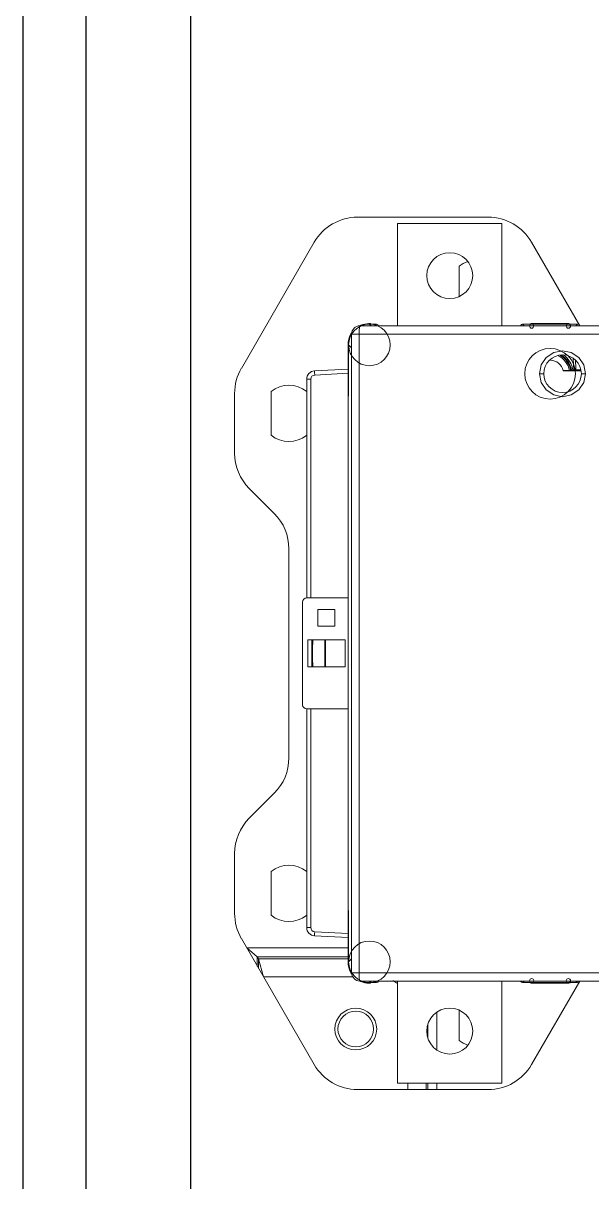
# Model space of a CAD drawing. Header units: millimetres. Extents: x -6000 to 26000, y -6000 to 26000.
# Drawn here: x 78.19 to 97.12, y -4477.18 to -4438.57 of the extents above; entities that cross this region are included whole.
import ezdxf

# ---------------------------------------------------------------- set-up
doc = ezdxf.new("R2010")
doc.units = ezdxf.units.MM
doc.header["$MEASUREMENT"] = 0
doc.layers.add('Чертеж и Рисунок_Ном._пера__21', color=7, linetype='Continuous', lineweight=30)
doc.layers.add('Чертеж и Рисунок_Ном._пера__7', color=7, linetype='Continuous', lineweight=15)

msp = doc.modelspace()

# ---------------------------------------------------------------- linework, layer by layer
at = {"layer": 'Чертеж и Рисунок_Ном._пера__21', "color": 7, "linetype": 'Continuous', "lineweight": 30}
for p, q in [((78.19, -4613.632), (78.19, -4363.252)), ((80.281, -4554.544), (80.281, -4371.272)), ((83.759, -4371.272), (83.759, -4554.544))]:
    msp.add_line(p, q, dxfattribs=at)
at = {"layer": 'Чертеж и Рисунок_Ном._пера__7', "color": 7, "linetype": 'Continuous', "lineweight": 15}
for p, q in [((93.671, -4445.034), (89.325, -4445.034)), ((94.131, -4445.243), (90.654, -4445.243)), ((90.654, -4448.651), (90.654, -4445.243)), ((94.131, -4448.651), (94.131, -4445.243)), ((85.453, -4450.072), (87.879, -4445.869)), ((95.116, -4445.869), (96.723, -4448.651)), ((92.706, -4447.671), (92.706, -4446.669)), ((108.737, -4448.651), (89.402, -4448.651)), ((89.75, -4448.581), (89.701, -4448.581)), ((89.709, -4448.595), (89.701, -4448.581)), ((89.736, -4448.595), (89.709, -4448.595)), ((89.854, -4448.597), (89.719, -4448.597)), ((89.773, -4448.651), (89.719, -4448.597)), ((89.75, -4448.581), (89.736, -4448.595)), ((89.75, -4448.597), (89.75, -4448.581)), ((89.955, -4448.597), (89.902, -4448.651)), ((94.874, -4448.651), (94.82, -4448.597)), ((96.531, -4448.597), (94.931, -4448.597)), ((96.357, -4448.581), (95.105, -4448.581)), ((95.119, -4448.595), (95.105, -4448.581)), ((96.343, -4448.595), (95.119, -4448.595)), ((96.357, -4448.581), (96.343, -4448.595)), ((96.642, -4448.597), (96.588, -4448.651)), ((109.015, -4448.929), (89.124, -4448.929)), ((89.124, -4470.211), (89.124, -4448.929)), ((89.372, -4470.211), (89.372, -4448.929)), ((89.006, -4449.277), (89.014, -4449.29)), ((89.006, -4449.277), (89.006, -4469.863)), ((89.014, -4450.676), (89.014, -4449.29)), ((89.024, -4449.292), (89.124, -4449.392)), ((89.024, -4449.292), (89.024, -4450.911)), ((89.006, -4450.096), (87.892, -4450.154)), ((87.897, -4450.293), (89.006, -4450.235)), ((95.381, -4450.25), (95.522, -4450.25)), ((96.745, -4450.142), (96.17, -4450.142)), ((96.173, -4450.152), (96.748, -4450.152)), ((96.218, -4450.142), (96.218, -4450.152)), ((96.739, -4450.119), (96.523, -4450.119)), ((96.523, -4450.119), (96.523, -4450.142)), ((96.59, -4450.119), (96.59, -4450.142)), ((96.914, -4450.25), (96.774, -4450.25)), ((87.629, -4450.432), (87.765, -4450.432)), ((87.629, -4457.72), (87.629, -4450.432)), ((87.765, -4457.72), (87.765, -4450.432)), ((85.229, -4450.906), (85.229, -4452.897)), ((86.446, -4452.301), (86.446, -4450.842)), ((89.024, -4450.814), (89.013, -4450.814)), ((89.014, -4450.676), (89.024, -4450.676)), ((86.548, -4454.908), (85.718, -4454.078)), ((87.037, -4456.088), (87.037, -4463.052)), ((87.489, -4461.281), (87.489, -4457.859)), ((87.629, -4457.72), (89.006, -4457.72)), ((88.561, -4458.109), (88.004, -4458.109)), ((88.004, -4458.109), (88.004, -4458.666)), ((88.561, -4458.666), (88.561, -4458.109)), ((88.004, -4458.666), (88.561, -4458.666)), ((87.663, -4459.118), (88.915, -4459.118)), ((87.663, -4460.022), (87.663, -4459.118)), ((87.802, -4460.022), (87.802, -4459.118)), ((87.837, -4459.271), (87.837, -4459.118)), ((88.232, -4460.022), (88.232, -4459.118)), ((88.254, -4459.118), (88.254, -4460.022)), ((88.915, -4460.022), (88.915, -4459.118)), ((87.802, -4459.271), (87.837, -4459.271)), ((87.825, -4459.271), (87.825, -4459.869)), ((87.802, -4459.869), (87.837, -4459.869)), ((87.837, -4460.022), (87.837, -4459.869)), ((88.915, -4460.022), (87.663, -4460.022)), ((87.629, -4461.42), (89.006, -4461.42)), ((87.629, -4461.42), (87.629, -4468.708)), ((87.765, -4468.708), (87.765, -4461.42)), ((85.718, -4465.062), (86.548, -4464.232)), ((85.229, -4466.243), (85.229, -4468.234)), ((86.446, -4468.298), (86.446, -4466.839)), ((89.024, -4468.326), (89.013, -4468.326)), ((89.024, -4469.848), (89.024, -4468.229)), ((87.765, -4468.708), (87.629, -4468.708)), ((89.024, -4468.464), (89.014, -4468.464)), ((89.014, -4469.85), (89.014, -4468.464)), ((85.453, -4469.068), (87.879, -4473.271)), ((87.892, -4468.986), (89.006, -4469.044)), ((89.006, -4468.905), (87.897, -4468.847)), ((85.636, -4469.387), (89.006, -4469.387)), ((85.984, -4469.688), (85.636, -4469.387)), ((89.006, -4469.688), (85.984, -4469.688)), ((85.984, -4469.688), (85.984, -4469.989)), ((86.019, -4469.748), (85.984, -4469.688)), ((86.019, -4469.748), (89.006, -4469.748)), ((86.019, -4470.049), (86.019, -4469.748)), ((86.193, -4470.35), (86.019, -4469.748)), ((89.014, -4469.85), (89.006, -4469.863)), ((89.124, -4469.748), (89.024, -4469.848)), ((89.124, -4470.211), (109.015, -4470.211)), ((89.169, -4470.35), (86.193, -4470.35)), ((89.402, -4470.489), (108.737, -4470.489)), ((89.701, -4470.559), (89.709, -4470.545)), ((89.701, -4470.559), (89.75, -4470.559)), ((89.709, -4470.545), (89.736, -4470.545)), ((89.719, -4470.543), (89.773, -4470.489)), ((89.719, -4470.543), (89.854, -4470.543)), ((89.75, -4470.559), (89.736, -4470.545)), ((89.75, -4470.559), (89.75, -4470.543)), ((89.902, -4470.489), (89.955, -4470.543)), ((90.654, -4470.489), (90.654, -4473.897)), ((94.131, -4470.489), (94.131, -4473.897)), ((94.82, -4470.543), (94.874, -4470.489)), ((94.931, -4470.543), (96.531, -4470.543)), ((95.105, -4470.559), (95.119, -4470.545)), ((95.105, -4470.559), (96.357, -4470.559)), ((96.723, -4470.489), (95.116, -4473.271)), ((95.119, -4470.545), (96.343, -4470.545)), ((96.343, -4470.545), (96.357, -4470.559)), ((96.588, -4470.489), (96.642, -4470.543)), ((92.706, -4472.471), (92.706, -4471.469)), ((91.965, -4471.535), (91.965, -4472.782)), ((91.664, -4472.36), (91.664, -4471.957)), ((89.325, -4474.106), (93.671, -4474.106)), ((90.654, -4473.897), (94.131, -4473.897)), ((91.002, -4474.106), (91.002, -4473.897)), ((91.604, -4473.897), (91.604, -4474.106)), ((91.664, -4474.106), (91.664, -4473.897)), ((91.965, -4473.897), (91.965, -4474.106))]:
    msp.add_line(p, q, dxfattribs=at)
at = {"layer": 'Чертеж и Рисунок_Ном._пера__7', "color": 7, "linetype": 'Continuous', "lineweight": 15, "flags": 128}
for points in [[(89.384, -4448.708), (89.376, -4448.806), (89.372, -4448.929)], [(89.402, -4448.651), (89.393, -4448.665), (89.388, -4448.683), (89.384, -4448.708)], [(89.955, -4448.597), (89.998, -4448.611), (90.023, -4448.65)], [(94.752, -4448.65), (94.777, -4448.611), (94.82, -4448.597)], [(95.105, -4448.581), (95.065, -4448.594)], [(96.357, -4448.581), (96.397, -4448.594)], [(96.642, -4448.597), (96.685, -4448.611), (96.71, -4448.65)], [(95.381, -4450.25), (95.439, -4449.957), (95.605, -4449.709), (95.854, -4449.543), (96.147, -4449.485), (96.44, -4449.543), (96.689, -4449.709), (96.855, -4449.957), (96.914, -4450.25)], [(96.506, -4449.753), (96.517, -4449.936), (96.523, -4450.119)], [(96.59, -4450.119), (96.589, -4450.045), (96.579, -4449.826)], [(87.897, -4450.293), (87.896, -4450.266), (87.894, -4450.24), (87.893, -4450.216), (87.893, -4450.195), (87.892, -4450.177), (87.892, -4450.165)], [(96.914, -4450.25), (96.855, -4450.543), (96.689, -4450.792), (96.44, -4450.957), (96.147, -4451.015), (95.854, -4450.957), (95.605, -4450.792), (95.439, -4450.543), (95.381, -4450.25)], [(89.024, -4450.911), (89.021, -4450.922), (89.019, -4450.942), (89.019, -4450.956), (89.017, -4450.99), (89.015, -4451.034), (89.014, -4451.087), (89.012, -4451.148), (89.011, -4451.217), (89.01, -4451.292), (89.009, -4451.375), (89.007, -4451.555), (89.006, -4451.751), (89.006, -4451.954)], [(89.006, -4467.186), (89.006, -4467.389), (89.007, -4467.585), (89.009, -4467.765), (89.01, -4467.848), (89.011, -4467.923), (89.012, -4467.992), (89.014, -4468.053), (89.015, -4468.106), (89.017, -4468.15), (89.019, -4468.184), (89.019, -4468.198), (89.02, -4468.209), (89.022, -4468.224)], [(87.892, -4468.986), (87.892, -4468.975), (87.892, -4468.963), (87.893, -4468.945), (87.893, -4468.924), (87.894, -4468.9), (87.896, -4468.874), (87.897, -4468.847)], [(89.402, -4470.489), (89.391, -4470.468), (89.386, -4470.442), (89.381, -4470.408), (89.377, -4470.366), (89.375, -4470.318), (89.372, -4470.211)], [(90.023, -4470.491), (89.998, -4470.529), (89.955, -4470.543)], [(94.82, -4470.543), (94.777, -4470.529), (94.752, -4470.491)], [(95.105, -4470.559), (95.065, -4470.546)], [(96.357, -4470.559), (96.397, -4470.546)], [(96.71, -4470.491), (96.685, -4470.529), (96.642, -4470.543)]]:
    msp.add_lwpolyline(points, dxfattribs=at)
at = {"layer": 'Чертеж и Рисунок_Ном._пера__7', "color": 7, "linetype": 'Continuous', "lineweight": 15}
for centre, radius in [((92.393, -4446.981), 0.765), ((89.717, -4449.291), 0.693), ((95.734, -4450.25), 0.843), ((96.148, -4450.25), 0.626), ((89.717, -4469.849), 0.693), ((89.263, -4472.089), 0.696), ((92.393, -4472.159), 0.765), ((89.263, -4472.089), 0.593)]:
    msp.add_circle(centre, radius, dxfattribs=at)
for centre, radius, start, end in [((89.325, -4446.703), 1.669, 90, 150), ((93.671, -4446.703), 1.669, 30, 90), ((93.297, -4447.399), 0.939, 109.1548, 129.0228), ((89.402, -4448.929), 0.278, 90, 180), ((89.701, -4449.277), 0.696, 112.5248, 115.6906), ((89.72, -4449.294), 0.697, 107.374, 116.7869), ((89.701, -4449.276), 0.695, 89.997, 112.5264), ((89.72, -4449.296), 0.7, 90.0476, 107.3126), ((89.701, -4449.277), 0.696, 150.0006, 180.0002), ((89.719, -4449.292), 0.695, 150.003, 180.0027), ((89.699, -4449.276), 0.693, 148.572, 149.995), ((89.701, -4449.277), 0.696, 145.6493, 148.5712), ((95.731, -4450.25), 0.452, 13.8311, 87.8279), ((95.731, -4450.25), 0.654, 9.5124, 65.9806), ((95.731, -4450.25), 0.696, 8.937, 62.5069), ((95.731, -4450.25), 0.727, 8.5541, 60.2206), ((95.731, -4450.25), 0.768, 8.0863, 55.4557), ((86.898, -4450.906), 1.669, 150, 180), ((87.907, -4450.432), 0.278, 93, 180), ((95.731, -4450.25), 0.837, 6.7484, 7.4645), ((87.037, -4451.572), 0.939, 50.9772, 129.0228), ((87.904, -4450.432), 0.139, 93.0012, 179.9977), ((87.037, -4451.572), 0.939, 230.9772, 309.0228), ((86.898, -4452.897), 1.669, 180, 225), ((85.368, -4456.088), 1.669, 0, 45), ((87.629, -4457.859), 0.139, 90, 180), ((87.629, -4461.281), 0.139, 180, 270), ((85.368, -4463.052), 1.669, 315, 0), ((86.898, -4466.243), 1.669, 135, 180), ((87.037, -4467.568), 0.939, 50.9772, 129.0228), ((86.898, -4468.234), 1.669, 180, 210), ((87.037, -4467.568), 0.939, 230.9772, 309.0228), ((87.907, -4468.708), 0.278, 180, 267), ((87.904, -4468.708), 0.139, 180.0001, 267.0055), ((89.701, -4469.863), 0.696, 179.9998, 209.9994), ((89.719, -4469.848), 0.695, 179.9975, 209.9972), ((89.699, -4469.864), 0.693, 210.005, 211.428), ((89.701, -4469.863), 0.696, 211.4288, 214.2618), ((89.402, -4470.211), 0.278, 180, 270), ((89.701, -4469.863), 0.696, 244.3094, 247.4752), ((89.701, -4469.864), 0.695, 247.4736, 270.003), ((89.72, -4469.844), 0.7, 252.6872, 269.9523), ((90.028, -4471.324), 0.974, 51.7992, 60.9986), ((93.297, -4471.741), 0.939, 230.9772, 250.8377), ((89.325, -4472.437), 1.669, 210, 270), ((93.671, -4472.437), 1.669, 270, 330)]:
    msp.add_arc(centre, radius, start, end, dxfattribs=at)
for centre, major_axis, ratio, start_param, end_param in [((89.709, -4449.29), (-0.358, 0.596), 0.999948, 5.742842, 6.197534), ((89.854, -4448.585), (0.695, 0), 0.017455, 4.712389, 4.858608), ((94.931, -4448.585), (0.696, 0), 0.017455, 4.552002, 4.712389), ((96.531, -4448.585), (0.695, 0), 0.017455, 4.712389, 4.872776), ((89.709, -4449.29), (-0.358, 0.596), 0.999948, 0.470205, 1.030315), ((95.727, -4450.25), (0.456, 0), 0.999962, 0.217226, 0.239507), ((89.709, -4469.85), (0.358, 0.596), 0.999948, 2.111277, 2.671197), ((89.709, -4469.85), (0.358, 0.596), 0.999948, 3.227244, 3.681936), ((89.854, -4470.555), (0.695, 0), 0.017455, 1.424578, 1.570796), ((94.931, -4470.555), (0.695, 0), 0.017455, 1.570796, 1.731183), ((96.531, -4470.555), (0.695, 0), 0.017455, 1.41041, 1.570796)]:
    msp.add_ellipse(centre, major_axis=major_axis, ratio=ratio, start_param=start_param, end_param=end_param, dxfattribs=at)
for centre, major_axis in [((95.119, -4448.664), (-0.0492, 0.0492)), ((96.343, -4448.664), (0.0492, 0.0492)), ((95.119, -4470.476), (0.0492, 0.0492)), ((96.343, -4470.476), (-0.0492, 0.0492))]:
    msp.add_ellipse(centre, major_axis=major_axis, ratio=0.999924, dxfattribs=at)

doc.saveas('drawing.dxf')
